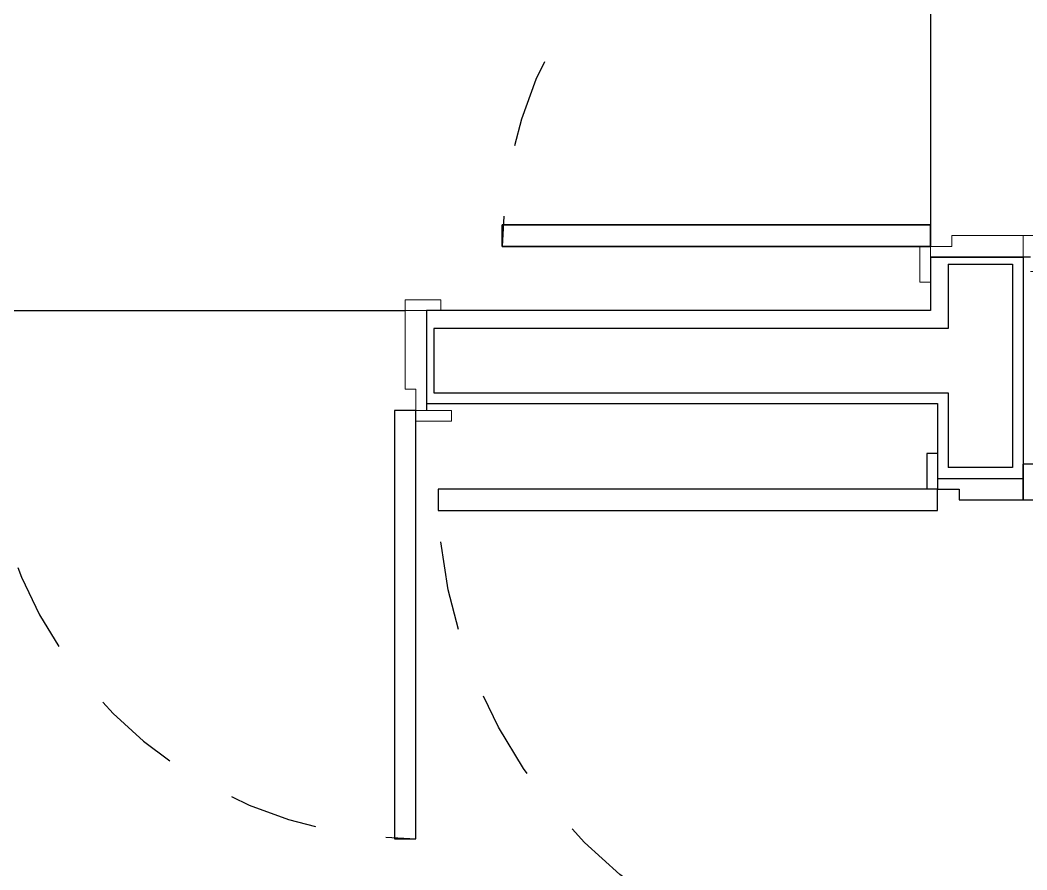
# Model space of a CAD drawing. Header units: millimetres. Extents: x 188.6 to 263.2, y 40.1 to 120.1.
# Drawn here: x 193.024 to 194.434, y 114.676 to 115.866 of the extents above; entities that cross this region are included whole.
import ezdxf

# ---------------------------------------------------------------- set-up
doc = ezdxf.new("R2010")
doc.units = ezdxf.units.MM
doc.linetypes.add('XREF-TIPO$0$HIDDEN2', pattern=[0.1875, 0.125, -0.0625])
doc.layers.add('ARQ', color=8, linetype='Continuous')

# ---------------------------------------------------------------- blocks, each defined once
blk = doc.blocks.new('XREF-TIPO$0$A$C281A5909')
at = {"color": 0}
for p, q in [((0.05, 0.755), (0.08, 0.755)), ((0.05, 0.155), (0.05, 0.755)), ((0.08, 0.755), (0.05, 0.755)), ((0.05, 0.755), (0.05, 0.155)), ((0.08, 0.755), (0.08, 0.155)), ((0.08, 0.155), (0.08, 0.755)), ((0.035, 0.015), (0.035, 0.155)), ((0.08, 0.155), (0.05, 0.155)), ((0.05, 0.155), (0.08, 0.155)), ((0.65, 0.155), (0.08, 0.155)), ((0.665, 0.025), (0.665, 0.155))]:
    blk.add_line(p, q, dxfattribs=at)
at = {"color": 0, "lineweight": 13}
for p, q in [((0, 0.155), (0, 0.17)), ((0, 0.17), (0.05, 0.17)), ((0.65, 0.155), (0.65, 0.17)), ((0.65, 0.17), (0.7, 0.17)), ((0.7, 0.17), (0.7, 0.155)), ((0, 0.155), (0.05, 0.155)), ((0.05, 0.155), (0.035, 0.155)), ((0.05, 0.155), (0.05, 0.125)), ((0.665, 0.155), (0.65, 0.155)), ((0.65, 0.125), (0.65, 0.155)), ((0.65, 0.155), (0.7, 0.155)), ((0.05, 0.125), (0.065, 0.125)), ((0.065, 0.125), (0.065, 0.025)), ((0.635, 0.025), (0.635, 0.125)), ((0.635, 0.125), (0.65, 0.125)), ((0.065, 0.025), (0.015, 0.025)), ((0.015, 0), (0.015, 0.015)), ((0.035, 0.025), (0.065, 0.025)), ((0.065, 0.025), (0.065, 0.01)), ((0.635, 0.025), (0.665, 0.025)), ((0.635, 0.01), (0.635, 0.025)), ((0.685, 0.025), (0.635, 0.025)), ((0.685, 0.025), (0.685, 0.01)), ((0.065, 0.01), (0.015, 0.01)), ((0.685, 0.01), (0.635, 0.01))]:
    blk.add_line(p, q, dxfattribs=at)
at = {"color": 0, "linetype": 'XREF-TIPO$0$HIDDEN2'}
blk.add_arc((0.05, 0.155), 0.6, 0, 90, dxfattribs=at)
blk = doc.blocks.new('XREF-TIPO$0$PORTA 70')
at = {"color": 0}
for p, q in [((36.2665, 23.8835), (36.2815, 23.8835)), ((36.2665, 23.8335), (36.2665, 23.8835)), ((36.2815, 23.8335), (36.2815, 23.8835)), ((36.4015, 23.8685), (36.4165, 23.8685)), ((36.4015, 23.8685), (36.4015, 23.8185)), ((36.4165, 23.8685), (36.4165, 23.8185)), ((36.2815, 23.8485), (36.2815, 23.8335)), ((36.4015, 23.8485), (36.2815, 23.8485)), ((36.4015, 23.8185), (36.4015, 23.8485)), ((36.2815, 23.8335), (36.2665, 23.8335)), ((36.3115, 23.8335), (36.2815, 23.8335)), ((36.3115, 23.8185), (36.3115, 23.8335)), ((36.4015, 23.8185), (36.3115, 23.8185)), ((36.4165, 23.8185), (36.4015, 23.8185)), ((36.3115, 23.1485), (36.4015, 23.1485)), ((36.3115, 23.1335), (36.3115, 23.1485)), ((36.4015, 23.1485), (36.4165, 23.1485)), ((36.4015, 23.1185), (36.4015, 23.1485)), ((36.4015, 23.1485), (36.4015, 23.0985)), ((36.4165, 23.1485), (36.4165, 23.0985)), ((36.2665, 23.0835), (36.2665, 23.1335)), ((36.2815, 23.1335), (36.3115, 23.1335)), ((36.2815, 23.0835), (36.2815, 23.1335)), ((36.2815, 23.1185), (36.4015, 23.1185)), ((36.4165, 23.0985), (36.4015, 23.0985)), ((36.2815, 23.0835), (36.2665, 23.0835))]:
    blk.add_line(p, q, dxfattribs=at)
blk.add_lwpolyline([(36.2815, 23.1635), (36.2815, 23.1335), (35.5815, 23.1335), (35.5815, 23.1635)], close=True, dxfattribs=at)
at = {"color": 0, "linetype": 'XREF-TIPO$0$HIDDEN2'}
blk.add_arc((36.2815, 23.1335), 0.7, 90, 180, dxfattribs=at)
blk = doc.blocks.new('A$C1BFF5DEF')
at = {"layer": 'ARQ', "color": 8}
for p, q in [((-4.5897, 6.4801), (-4.4597, 6.4801)), ((-4.5897, 6.4801), (-4.5897, 6.4051)), ((-4.4597, 6.4801), (-4.4597, 6.1801)), ((-4.4597, 6.4801), (-4.4597, 6.1701)), ((-4.5647, 6.4701), (-4.4747, 6.4701)), ((-4.5647, 6.4701), (-4.5647, 6.3801)), ((-4.4747, 6.4701), (-4.4747, 6.1851)), ((-5.8958, 6.4051), (-5.3258, 6.4051)), ((-4.5897, 6.4051), (-5.2958, 6.4051)), ((-5.2958, 6.4051), (-5.2958, 6.2651)), ((-4.5647, 6.3801), (-5.2858, 6.3801)), ((-5.2858, 6.3801), (-5.2858, 6.2901)), ((-5.2858, 6.2901), (-4.5647, 6.2901)), ((-4.5647, 6.2901), (-4.5647, 6.1851)), ((-5.3108, 6.2651), (-5.3408, 6.2651)), ((-5.3408, 6.2651), (-5.3408, 5.6651)), ((-5.3108, 5.6651), (-5.3108, 6.2651)), ((-5.2958, 6.2751), (-4.5797, 6.2751)), ((-4.5797, 6.2751), (-4.5797, 6.1701)), ((-4.4747, 6.1851), (-4.5647, 6.1851)), ((-5.3408, 5.6651), (-5.3108, 5.6651))]:
    blk.add_line(p, q, dxfattribs=at)
at = {"layer": 'ARQ', "color": 8, "lineweight": 13}
for p, q in [((-5.3258, 6.4201), (-5.2758, 6.4201)), ((-5.3258, 6.2951), (-5.3258, 6.4201)), ((-5.2758, 6.4201), (-5.2758, 6.4051)), ((-5.3258, 6.4051), (-5.2758, 6.4051)), ((-5.3108, 6.2951), (-5.3258, 6.2951)), ((-5.3108, 6.2651), (-5.3108, 6.2951)), ((-5.3108, 6.2651), (-5.2608, 6.2651)), ((-5.2608, 6.2651), (-5.2608, 6.2501)), ((-5.2608, 6.2501), (-5.3108, 6.2501))]:
    blk.add_line(p, q, dxfattribs=at)
at = {"layer": 'ARQ', "color": 8, "linetype": 'XREF-TIPO$0$HIDDEN2'}
blk.add_arc((-5.3108, 6.2651), 0.6, 180, 270, dxfattribs=at)
at = {"layer": 'ARQ', "color": 8, "rotation": 90}
blk.add_blockref('XREF-TIPO$0$A$C281A5909', (-4.4347, 6.4451), dxfattribs=at)
at = {"layer": 'ARQ', "color": 8, "xscale": -1, "rotation": 180}
blk.add_blockref('XREF-TIPO$0$PORTA 70', (-40.8612, 29.2886), dxfattribs=at)

msp = doc.modelspace()

# ---------------------------------------------------------------- block references
at = {"layer": 'ARQ'}
msp.add_blockref('A$C1BFF5DEF', (198.8891, 109.0543), dxfattribs=at)

doc.saveas('drawing.dxf')
